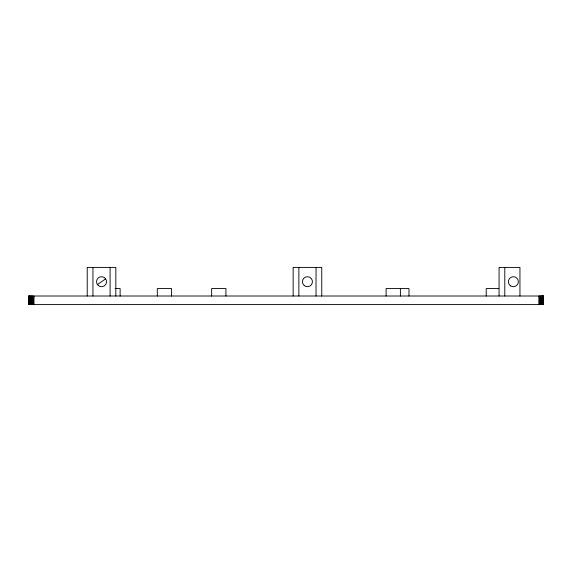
<?xml version="1.0" encoding="UTF-8"?>
<svg xmlns="http://www.w3.org/2000/svg" width="572" height="572" viewBox="0 0 572 572"><rect width="100%" height="100%" fill="white"/><g stroke="black" fill="none" stroke-linecap="round" stroke-linejoin="round"><path stroke-width="0.86" d="M97.412 284.556L105.641 278.864M115.072 288.574L120.12 288.574L120.12 296.01M498.82 288.574L486.207 288.574L486.207 296.01M543.264 296.01L543.264 304.59M543.043 296.01L543.043 304.59M542.735 296.01L542.735 304.59M542.349 296.01L542.349 304.59M541.899 296.01L541.899 304.59M541.377 296.01L541.377 304.59M540.797 296.01L540.797 304.59M540.183 296.01L540.183 304.59M539.525 296.01L539.525 304.59M538.845 296.01L538.845 304.59M519.948 296.01L519.948 267.41L499.07 267.41L499.07 296.01M504.79 267.41L504.79 296.01M408.98 296.01L408.98 288.574L386.1 288.574L386.1 296.01M400.4 288.574L400.4 296.01M321.75 296.01L321.75 267.41L293.15 267.41L293.15 296.01M316.03 267.41L316.03 296.01M298.87 267.41L298.87 296.01M225.94 296.01L225.94 288.574L211.64 288.574L211.64 296.01M171.6 296.01L171.6 288.574L157.3 288.574L157.3 296.01M115.823 296.01L115.823 267.41L87.223 267.41L87.223 296.01M110.103 267.41L110.103 296.01M92.943 267.41L92.943 296.01M34.005 296.01L34.005 304.59M33.155 296.01L33.155 304.59M32.475 296.01L32.475 304.59M31.817 296.01L31.817 304.59M31.203 296.01L31.203 304.59M30.623 296.01L30.623 304.59M30.102 296.01L30.102 304.59M29.651 296.01L29.651 304.59M29.265 296.01L29.265 304.59M28.957 296.01L28.957 304.59M28.736 296.01L28.736 304.59M543.4 296.01L28.6 296.01L28.6 304.59L543.4 304.59L543.4 296.01M510.646 285.914A5.005 5.005 0 0 0 518.368 281.967A5.005 5.005 0 0 0 511.089 277.256A5.005 5.005 0 0 0 510.646 285.914M98.284 285.528A5.005 5.005 0 0 0 106.449 282.604A5.005 5.005 0 0 0 99.843 276.998A5.005 5.005 0 0 0 98.284 285.528M304.211 285.528A5.005 5.005 0 0 0 312.369 282.604A5.005 5.005 0 0 0 305.763 276.998A5.005 5.005 0 0 0 304.211 285.528"/></g></svg>
